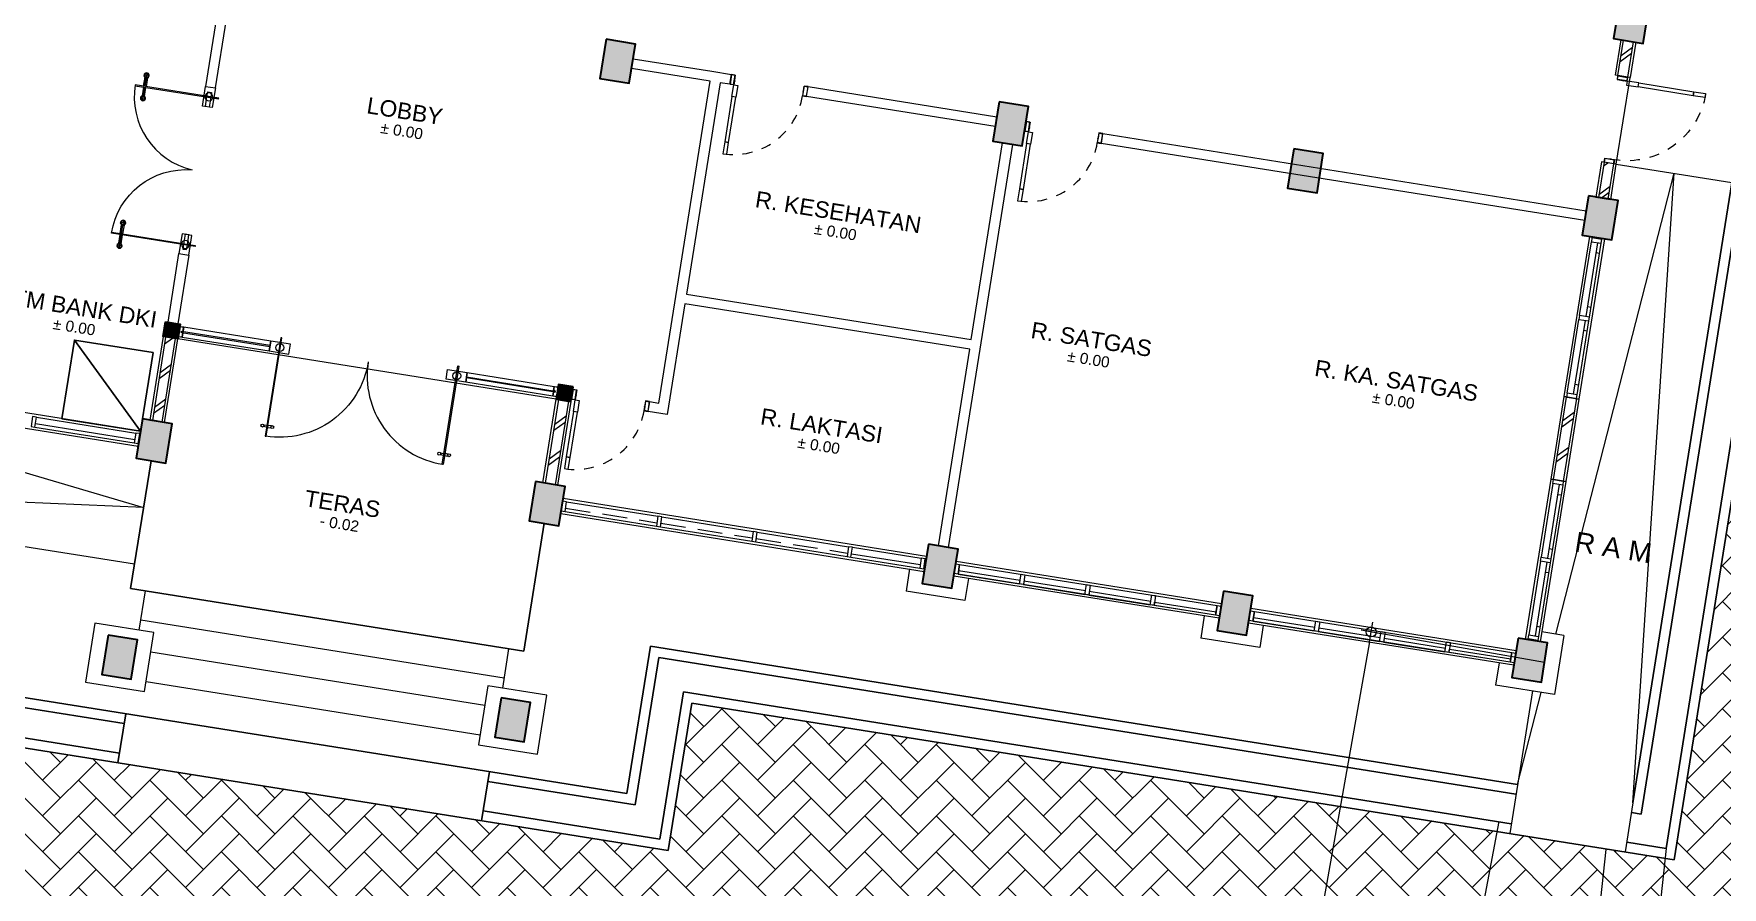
# Model space of a CAD drawing. Header units: millimetres. Extents: x -11 to 1625, y -267 to 180.
# Drawn here: x 1464.12 to 1481.09, y 44.64 to 53.21 of the extents above; entities that cross this region are included whole.
import ezdxf
from ezdxf.enums import TextEntityAlignment as Align

# ---------------------------------------------------------------- set-up
doc = ezdxf.new("R2010")
doc.units = ezdxf.units.MM
doc.linetypes.add('HIDDEN', pattern=[0.375, 0.25, -0.125])
for name, color, linetype, lineweight in [('ars', 11, 'Continuous', 5), ('dinding', 5, 'Continuous', 15), ('KOLOM', 1, 'Continuous', 30), ('kus', 63, 'Continuous', 15), ('KUSEN', 30, 'Continuous', 15), ('lan', 7, 'Continuous', 15), ('not', 7, 'Continuous', 20), ('PARTISI', 190, 'Continuous', 9), ('sol kol', 8, 'Continuous', 0), ('u', 6, 'Continuous', 20)]:
    doc.layers.add(name, color=color, linetype=linetype, lineweight=lineweight)
doc.styles.get("Standard").update_dxf_attribs({"font": 'ARIALUNI.TTF'})
doc.dimstyles.new('SK100', dxfattribs={"dimtxt": 0.25, "dimasz": 0.1, "dimexe": 0.1, "dimexo": 0, "dimgap": 0.15, "dimtad": 1, "dimdec": 0, "dimlfac": 100, "dimzin": 12, "dimdsep": 46, "dimtxsty": 'Standard', "dimblk": 'BULAT', "dimcen": 0.1, "dimclrd": 256, "dimclre": 256, "dimclrt": 256, "dimadec": 0, "dimazin": 3, "dimtfac": 1, "dimtdec": 0, "dimtofl": 0, "dimtmove": 0, "dimatfit": 3, "dimldrblk": 'BULAT', "dimfxl": 0, "dimtolj": 1, "dimtzin": 0, "dimlwd": -1, "dimlwe": -1, "dimarcsym": 0})
pattern_1 = [(45, (1507.31275, -222.2606), (4e-17, 0.35921024), [0.762, -0.254]), (135, (1507.49236, -222.081), (4e-17, 0.35921024), [0.762, -0.254])]
pattern_2 = [(45, (-0.5, 0), (-0.176777, 0.176777), []), (45, (-0.4375, 0), (-0.176777, 0.176777), [])]
pattern_3 = [(45, (-1.5, 0), (-0.1767767, 0.1767767), []), (45, (-1.4375, 0), (-0.1767767, 0.1767767), [])]

# ---------------------------------------------------------------- blocks, each defined once
blk = doc.blocks.new('K1')
at = {"layer": 'KOLOM'}
blk.add_lwpolyline([(0.2, 0.15), (-0.2, 0.15), (-0.2, -0.15), (0.2, -0.15), (0.2, 0.15)], dxfattribs=at)
blk = doc.blocks.new('NOTASI RUANG')
at = {"layer": 'not'}
for height, p in [(0.26, (-0.011, 0.3)), (0.175, (-0.009, -0.017))]:
    blk.add_attdef('RUANG', text='', height=height, dxfattribs=at).set_placement(p, align=Align.MIDDLE_CENTER)
blk = doc.blocks.new('P 70')
at = {"linetype": 'HIDDEN', "ltscale": 0.3}
blk.add_lwpolyline([(-0.74, 0.1, -0.414214), (-0.04, 0.8, -1.303225)], format="xyb", dxfattribs=at)
for points in [[(-0.04, 0.8), (-0.08, 0.8), (-0.08, 0.68), (-0.04, 0.68)], [(-0.04, 0.68), (-0.08, 0.68), (-0.08, 0.22), (-0.04, 0.22)], [(-0.04, 0.1), (-0.08, 0.1), (-0.08, 0.22), (-0.04, 0.22)], [(-0.735, 0.06), (-0.74, 0.06), (-0.74, 0.061), (-0.74, 0.1), (-0.78, 0.1), (-0.78, 0), (-0.74, 0), (-0.74, 0.056), (-0.735, 0.058)], [(-0.742, 0.002), (-0.778, 0.002), (-0.778, 0.098), (-0.742, 0.098)], [(-0.045, 0.06), (-0.04, 0.06), (-0.04, 0.061), (-0.04, 0.1), (0, 0.1), (0, 0), (-0.04, 0), (-0.04, 0.056), (-0.045, 0.058)], [(-0.038, 0.002), (-0.002, 0.002), (-0.002, 0.098), (-0.038, 0.098)]]:
    blk.add_lwpolyline(points, close=True)
blk = doc.blocks.new('KP')
at = {"layer": 'KOLOM'}
blk.add_lwpolyline([(0.075, -0.075), (-0.075, -0.075), (-0.075, 0.075), (0.075, 0.075), (0.075, -0.075)], dxfattribs=at)
blk = doc.blocks.new('P 80')
at = {"linetype": 'HIDDEN', "ltscale": 0.3}
blk.add_lwpolyline([(-0.84, 0.1, -0.414214), (-0.04, 0.9, -1.303225)], format="xyb", dxfattribs=at)
for points in [[(-0.04, 0.9), (-0.08, 0.9), (-0.08, 0.78), (-0.04, 0.78)], [(-0.04, 0.78), (-0.08, 0.78), (-0.08, 0.22), (-0.04, 0.22)], [(-0.04, 0.1), (-0.08, 0.1), (-0.08, 0.22), (-0.04, 0.22)], [(-0.835, 0.06), (-0.84, 0.06), (-0.84, 0.061), (-0.84, 0.1), (-0.88, 0.1), (-0.88, 0), (-0.84, 0), (-0.84, 0.056), (-0.835, 0.058)], [(-0.842, 0.002), (-0.878, 0.002), (-0.878, 0.098), (-0.842, 0.098)], [(-0.045, 0.06), (-0.04, 0.06), (-0.04, 0.061), (-0.04, 0.1), (0, 0.1), (0, 0), (-0.04, 0), (-0.04, 0.056), (-0.045, 0.058)], [(-0.038, 0.002), (-0.002, 0.002), (-0.002, 0.098), (-0.038, 0.098)]]:
    blk.add_lwpolyline(points, close=True)
blk = doc.blocks.new('P1')
at = {"lineweight": 5}
h = blk.add_hatch(dxfattribs=at)
h.set_pattern_fill('ANSI31', color=256, scale=0.020282, angle=-315, style=0)
h.set_pattern_definition([(179.99999863, (-506.106483, 1417.280242), (6.07e-11, 0.0025352112676), [])])
h.paths.add_polyline_path([(-1.729, 0.805, -1), (-1.693, 0.77, -1)])
h.paths.add_polyline_path([(-1.724, 0.801, 1), (-1.697, 0.774, 1)], flags=16)
h = blk.add_hatch(dxfattribs=at)
h.set_pattern_fill('ANSI31', color=256, scale=0.020282, angle=-315, style=0)
h.set_pattern_definition([(270.00000137, (1414.9464214, -503.7726625), (0.0025352112676, 6.07e-11), [])])
h.paths.add_polyline_path([(-1.528, 0.605, 1), (-1.564, 0.641, 1)])
h.paths.add_polyline_path([(-1.532, 0.609, -1), (-1.56, 0.637, -1)], flags=16)
h = blk.add_hatch(dxfattribs=at)
h.set_pattern_fill('ANSI31', color=256, scale=0.020282, angle=-315, style=0)
h.set_pattern_definition([(179.99999863, (-505.0458133, 1416.2195722), (6.07e-11, 0.0025352112676), [])])
h.paths.add_polyline_path([(-0.668, -0.255, -1), (-0.632, -0.291, -1)])
h.paths.add_polyline_path([(-0.664, -0.259, 1), (-0.636, -0.287, 1)], flags=16)
h = blk.add_hatch(dxfattribs=at)
h.set_pattern_fill('ANSI31', color=256, scale=0.020282, angle=-315, style=0)
h.set_pattern_definition([(270.00000137, (1416.0070912, -504.8333323), (0.0025352112676, 6.07e-11), [])])
h.paths.add_polyline_path([(-0.468, -0.455, 1), (-0.504, -0.42, 1)])
h.paths.add_polyline_path([(-0.472, -0.451, -1), (-0.499, -0.424, -1)], flags=16)
for p, q in [((-1.724, 0.801), (-1.697, 0.774)), ((-1.686, 0.781), (-1.623, 0.718)), ((-1.553, 0.648), (-1.616, 0.711)), ((-1.532, 0.609), (-1.56, 0.637)), ((-0.664, -0.259), (-0.636, -0.287)), ((-0.625, -0.28), (-0.562, -0.343)), ((-0.492, -0.413), (-0.555, -0.35)), ((-0.472, -0.451), (-0.499, -0.424))]:
    blk.add_line(p, q, dxfattribs=at)
at = {"color": 9, "lineweight": 5}
for p, q in [((-1.641, 0.7), (-1.704, 0.763)), ((-1.634, 0.693), (-1.571, 0.63)), ((-0.58, -0.361), (-0.643, -0.298)), ((-0.573, -0.368), (-0.51, -0.431))]:
    blk.add_line(p, q, dxfattribs=at)
at = {"color": 8, "lineweight": 5}
for p, q in [((-1.64, 0.701), (-1.703, 0.763)), ((-1.639, 0.702), (-1.701, 0.764)), ((-1.636, 0.705), (-1.697, 0.766)), ((-1.631, 0.71), (-1.692, 0.771)), ((-1.633, 0.694), (-1.57, 0.631)), ((-1.632, 0.695), (-1.57, 0.633)), ((-1.629, 0.698), (-1.568, 0.637)), ((-1.624, 0.703), (-1.563, 0.642)), ((-0.58, -0.36), (-0.642, -0.297)), ((-0.578, -0.358), (-0.64, -0.296)), ((-0.575, -0.356), (-0.636, -0.294)), ((-0.57, -0.351), (-0.631, -0.29)), ((-0.572, -0.367), (-0.51, -0.43)), ((-0.571, -0.366), (-0.509, -0.428)), ((-0.568, -0.363), (-0.507, -0.424)), ((-0.563, -0.358), (-0.502, -0.419))]:
    blk.add_line(p, q, dxfattribs=at)
for points in [[(-1.1, 1.241), (-1.701, 0.64), (-1.694, 0.633), (-1.093, 1.234), (-1.1, 1.241)], [(-1.273, 1.202), (-1.202, 1.273), (-1.061, 1.132), (-1.132, 1.061), (-1.273, 1.202)], [(-0.032, 0.173), (-0.633, -0.428), (-0.64, -0.421), (-0.039, 0.18), (-0.032, 0.173)], [(-0.071, 0), (0, 0.071), (-0.142, 0.212), (-0.212, 0.142), (-0.071, 0)]]:
    blk.add_lwpolyline(points)
at = {"lineweight": 9}
for points in [[(-1.153, 1.181), (-1.181, 1.153), (-1.216, 1.188), (-1.188, 1.216)], [(-1.082, 1.11), (-1.11, 1.082), (-1.181, 1.153), (-1.153, 1.181)], [(-0.163, 0.191), (-0.191, 0.163), (-0.12, 0.092), (-0.092, 0.12)], [(-0.092, 0.12), (-0.12, 0.092), (-0.085, 0.057), (-0.057, 0.085)]]:
    blk.add_lwpolyline(points, close=True, dxfattribs=at)
at = {"lineweight": 5}
for points in [[(-1.697, 0.801), (-1.724, 0.774)], [(-1.532, 0.637), (-1.56, 0.609)], [(-0.636, -0.259), (-0.664, -0.287)], [(-0.472, -0.424), (-0.499, -0.451)]]:
    blk.add_lwpolyline(points, dxfattribs=at)
for points in [[(-1.701, 0.64, 0.396093), (-0.672, 0.601)], [(-0.633, -0.428, -0.396093), (-0.672, 0.601)]]:
    blk.add_lwpolyline(points, format="xyb")
for centre in [(-1.167, 1.167), (-0.106, 0.106)]:
    blk.add_circle(centre, 0.04)
for centre, radius in [((-1.711, 0.788), 0.0254), ((-1.711, 0.788), 0.0195), ((-1.546, 0.623), 0.0254), ((-1.546, 0.623), 0.0195), ((-0.65, -0.273), 0.0254), ((-0.65, -0.273), 0.0195), ((-0.486, -0.437), 0.0254), ((-0.486, -0.437), 0.0195)]:
    blk.add_circle(centre, radius, dxfattribs=at)
blk = doc.blocks.new('DENAH LANTAI DASAR')
at = {"layer": 'ars'}
h = blk.add_hatch(dxfattribs=at)
h.set_pattern_fill('TEMBOK', color=256, scale=0.25)
h.set_pattern_definition(pattern_3)
h.paths.add_polyline_path([(11.95, 9.19), (11.95, 9.55), (12.05, 9.55), (12.05, 9.19)])
h = blk.add_hatch(dxfattribs=at)
h.set_pattern_fill('TEMBOK', color=256, scale=0.25)
h.set_pattern_definition(pattern_3)
h.paths.add_polyline_path([(11.95, 8.31), (11.95, 7.95), (12.05, 7.95), (12.05, 8.31)])
h = blk.add_hatch(dxfattribs=at)
h.set_pattern_fill('TEMBOK', color=256, scale=0.25)
h.set_pattern_definition([(45, (9.5, 1.63), (-0.176777, 0.176777), []), (45, (9.5625, 1.63), (-0.176777, 0.176777), [])])
h.paths.add_polyline_path([(12.05, 5.92), (12.05, 5.08), (11.95, 5.08), (11.95, 5.92)])
h = blk.add_hatch(dxfattribs=at)
h.set_pattern_fill('TEMBOK', color=256, scale=0.25)
h.set_pattern_definition(pattern_2)
h.paths.add_polyline_path([(-2.05, 4.3), (-2.05, 3.45), (-1.95, 3.45), (-1.95, 4.3)])
h = blk.add_hatch(dxfattribs=at)
h.set_pattern_fill('TEMBOK', color=256, scale=0.25)
h.set_pattern_definition(pattern_2)
h.paths.add_polyline_path([(2.05, 4.3), (2.05, 3.45), (1.95, 3.45), (1.95, 4.3)])
at = {"layer": 'sol kol'}
for points in [[(11.85, 9.95), (11.85, 9.55), (12.15, 9.55), (12.15, 9.95)], [(1.85, 7.95), (1.85, 7.55), (2.15, 7.55), (2.15, 7.95)], [(5.85, 7.95), (5.85, 7.55), (6.15, 7.55), (6.15, 7.95)], [(8.85, 7.95), (8.85, 7.55), (9.15, 7.55), (9.15, 7.95)], [(11.85, 7.95), (11.85, 7.55), (12.15, 7.55), (12.15, 7.95)], [(-2.075, 4.45), (-1.925, 4.45), (-1.925, 4.3), (-2.075, 4.3)], [(2.075, 4.45), (1.925, 4.45), (1.925, 4.3), (2.075, 4.3)], [(-2.15, 3.45), (-2.15, 3.05), (-1.85, 3.05), (-1.85, 3.45)], [(1.85, 3.45), (1.85, 3.05), (2.15, 3.05), (2.15, 3.45)], [(5.85, 3.45), (5.85, 3.05), (6.15, 3.05), (6.15, 3.45)], [(8.85, 3.45), (8.85, 3.05), (9.15, 3.05), (9.15, 3.45)], [(11.85, 3.45), (11.85, 3.05), (12.15, 3.05), (12.15, 3.45)], [(-2.15, 1.25), (-2.15, 0.85), (-1.85, 0.85), (-1.85, 1.25)], [(1.85, 1.25), (1.85, 0.85), (2.15, 0.85), (2.15, 1.25)]]:
    blk.add_hatch(color=256, dxfattribs=at).paths.add_polyline_path(points)
for p, q in [((13.75, 16), (13.75, 1.5)), ((13.65, 15.9), (13.65, 1.6)), ((13.25, 15.5), (13.25, 2)), ((13.35, 15.6), (13.35, 1.9)), ((-2, 3.05), (-2, 1.75)), ((2, 1.75), (2, 3.05)), ((12.075, 2), (3.25, 2)), ((3.25, 2), (3.25, 0.5)), ((12.075, 1.9), (3.35, 1.9)), ((3.35, 1.9), (3.35, 0.4)), ((13.35, 1.9), (13.25, 1.9)), ((-2, 1.75), (2, 1.75)), ((12.075, 1.6), (3.65, 1.6)), ((3.65, 1.6), (3.65, 0.1)), ((13.65, 1.6), (13.25, 1.6)), ((13.75, 1.5), (3.75, 1.5)), ((3.75, 1.5), (3.75, 0)), ((3.25, 0.5), (-3.25, 0.5)), ((-1.85, 0.5), (-1.85, 0)), ((1.85, 0), (1.85, 0.5)), ((3.35, 0.4), (1.85, 0.4)), ((3.75, 0), (-3.75, 0)), ((3.65, 0.1), (1.85, 0.1))]:
    blk.add_line(p, q)
for points in [[(-2.95, 4.125), (-2.15, 4.125), (-2.15, 3.325), (-2.95, 3.325), (-2.95, 4.125), (-2.15, 3.325)], [(-1.85, 0.4), (-3.35, 0.4), (-3.35, 1.9), (-6.96, 1.9)], [(-1.85, 0.1), (-3.65, 0.1), (-3.65, 1.6), (-6.96, 1.6)]]:
    blk.add_lwpolyline(points)
at = {"layer": 'ars'}
for points in [[(11.95, 9.19), (11.95, 9.55), (12.05, 9.55), (12.05, 9.19)], [(11.95, 8.31), (11.95, 7.95), (12.05, 7.95), (12.05, 8.31)], [(12.05, 5.92), (12.05, 5.08), (11.95, 5.08), (11.95, 5.92)], [(-2.05, 4.3), (-2.05, 3.45), (-1.95, 3.45), (-1.95, 4.3)], [(2.05, 4.3), (2.05, 3.45), (1.95, 3.45), (1.95, 4.3)]]:
    blk.add_lwpolyline(points, close=True, dxfattribs=at)
at = {"layer": 'dinding'}
for points in [[(11.925, 9.19), (11.925, 9.55), (12.075, 9.55), (12.075, 9.19)], [(11.925, 8.31), (11.925, 7.95), (12.075, 7.95), (12.075, 8.31)], [(12.075, 5.92), (12.075, 5.08), (11.925, 5.08), (11.925, 5.92)], [(-2.075, 4.3), (-2.075, 3.45), (-1.925, 3.45), (-1.925, 4.3)], [(2.075, 4.3), (2.075, 3.45), (1.925, 3.45), (1.925, 4.3)]]:
    blk.add_lwpolyline(points, close=True, dxfattribs=at)
at = {"layer": 'kus'}
for p, q in [((11.95, 6.75), (11.95, 7.5)), ((12.015, 6.75), (12.015, 7.5)), ((12.05, 6.75), (12.05, 7.5)), ((12.015, 7.4), (12.05, 7.4)), ((12.015, 6.85), (12.05, 6.85)), ((11.95, 5.96), (11.95, 6.71)), ((12.015, 5.96), (12.015, 6.71)), ((12.05, 5.96), (12.05, 6.71)), ((12.015, 6.61), (12.05, 6.61)), ((12.015, 6.06), (12.05, 6.06)), ((11.95, 5.04), (11.95, 4.29)), ((12.015, 5.04), (12.015, 4.29)), ((12.015, 4.94), (12.05, 4.94)), ((12.05, 5.04), (12.05, 4.29)), ((11.95, 4.25), (11.95, 3.5)), ((12.015, 4.39), (12.05, 4.39)), ((12.015, 4.25), (12.015, 3.5)), ((12.05, 4.25), (12.05, 3.5)), ((12.015, 4.15), (12.05, 4.15)), ((12.015, 3.6), (12.05, 3.6)), ((-3.205, 3.3), (-2.195, 3.3)), ((-3.205, 3.235), (-2.195, 3.235)), ((2.19, 3.3), (3.12, 3.3)), ((3.16, 3.3), (4.09, 3.3)), ((4.13, 3.3), (5.06, 3.3)), ((5.1, 3.3), (5.8, 3.3)), ((5.1, 3.235), (5.8, 3.235)), ((-3.205, 3.2), (-2.195, 3.2)), ((2.19, 3.2), (3.12, 3.2)), ((3.16, 3.2), (4.09, 3.2)), ((4.13, 3.2), (5.06, 3.2)), ((5.1, 3.2), (5.8, 3.2))]:
    blk.add_line(p, q, dxfattribs=at)
at = {"layer": 'kus', "linetype": 'HIDDEN'}
for p, q in [((2.19, 3.235), (3.12, 3.235)), ((3.16, 3.235), (4.09, 3.235)), ((4.13, 3.235), (5.06, 3.235))]:
    blk.add_line(p, q, dxfattribs=at)
at = {"layer": 'kus'}
for points in [[(12.05, 7.5), (12.05, 7.54), (11.95, 7.54), (11.95, 7.5)], [(12.05, 6.71), (12.05, 6.75), (11.95, 6.75), (11.95, 6.71)], [(12.05, 5.92), (12.05, 5.96), (11.95, 5.96), (11.95, 5.92)], [(12.05, 5.08), (12.05, 5.04), (11.95, 5.04), (11.95, 5.08)], [(12.05, 4.29), (12.05, 4.25), (11.95, 4.25), (11.95, 4.29)], [(12.05, 3.5), (12.05, 3.46), (11.95, 3.46), (11.95, 3.5)], [(-3.245, 3.2), (-3.205, 3.2), (-3.205, 3.3), (-3.245, 3.3)], [(-2.195, 3.2), (-2.155, 3.2), (-2.155, 3.3), (-2.195, 3.3)], [(2.15, 3.2), (2.19, 3.2), (2.19, 3.3), (2.15, 3.3)], [(3.12, 3.2), (3.16, 3.2), (3.16, 3.3), (3.12, 3.3)], [(4.09, 3.2), (4.13, 3.2), (4.13, 3.3), (4.09, 3.3)], [(5.06, 3.2), (5.1, 3.2), (5.1, 3.3), (5.06, 3.3)], [(5.8, 3.2), (5.84, 3.2), (5.84, 3.3), (5.8, 3.3)], [(6.19, 3.2), (6.15, 3.2), (6.15, 3.3), (6.19, 3.3)], [(6.19, 3.3), (8.81, 3.3), (8.81, 3.2), (6.19, 3.2)], [(6.815, 3.235), (6.19, 3.235), (6.19, 3.2), (6.815, 3.2)], [(6.855, 3.2), (6.815, 3.2), (6.815, 3.3), (6.855, 3.3)], [(7.48, 3.235), (6.855, 3.235), (6.855, 3.2), (7.48, 3.2)], [(7.52, 3.2), (7.48, 3.2), (7.48, 3.3), (7.52, 3.3)], [(8.145, 3.235), (7.52, 3.235), (7.52, 3.2), (8.145, 3.2)], [(8.185, 3.2), (8.145, 3.2), (8.145, 3.3), (8.185, 3.3)], [(8.185, 3.235), (8.81, 3.235), (8.81, 3.2), (8.185, 3.2)], [(8.85, 3.2), (8.81, 3.2), (8.81, 3.3), (8.85, 3.3)], [(9.19, 3.2), (9.15, 3.2), (9.15, 3.3), (9.19, 3.3)], [(9.19, 3.3), (11.81, 3.3), (11.81, 3.2), (9.19, 3.2)], [(9.815, 3.235), (9.19, 3.235), (9.19, 3.2), (9.815, 3.2)], [(9.855, 3.2), (9.815, 3.2), (9.815, 3.3), (9.855, 3.3)], [(10.48, 3.235), (9.855, 3.235), (9.855, 3.2), (10.48, 3.2)], [(10.52, 3.2), (10.48, 3.2), (10.48, 3.3), (10.52, 3.3)], [(11.145, 3.235), (10.52, 3.235), (10.52, 3.2), (11.145, 3.2)], [(11.185, 3.2), (11.145, 3.2), (11.145, 3.3), (11.185, 3.3)], [(11.185, 3.235), (11.81, 3.235), (11.81, 3.2), (11.185, 3.2)], [(11.85, 3.2), (11.81, 3.2), (11.81, 3.3), (11.85, 3.3)]]:
    blk.add_lwpolyline(points, close=True, dxfattribs=at)
at = {"layer": 'KUSEN'}
for points in [[(-1.925, 4.365), (-1.925, 4.325), (-1.885, 4.325), (-1.885, 4.37), (-1.886, 4.37), (-1.886, 4.372), (-1.888, 4.372), (-1.89, 4.37), (-1.9, 4.37), (-1.9, 4.381), (-1.89, 4.381), (-1.888, 4.378), (-1.886, 4.378), (-1.886, 4.381), (-1.885, 4.381), (-1.885, 4.425), (-1.925, 4.425), (-1.925, 4.369), (-1.925, 4.367), (-1.925, 4.365), (-1.925, 4.365)], [(-1, 4.425), (-1, 4.325), (-0.8, 4.325), (-0.8, 4.425), (-1, 4.425)], [(1, 4.425), (1, 4.325), (0.8, 4.325), (0.8, 4.425), (1, 4.425)], [(1.925, 4.365), (1.925, 4.325), (1.885, 4.325), (1.885, 4.37), (1.886, 4.37), (1.886, 4.372), (1.888, 4.372), (1.89, 4.37), (1.9, 4.37), (1.9, 4.381), (1.89, 4.381), (1.888, 4.378), (1.886, 4.378), (1.886, 4.381), (1.885, 4.381), (1.885, 4.425), (1.925, 4.425), (1.925, 4.369), (1.925, 4.367), (1.925, 4.365), (1.925, 4.365)], [(-0.939, 3.585), (-0.905, 3.585), (-0.905, 3.565), (-0.939, 3.565)], [(-0.861, 3.585), (-0.895, 3.585), (-0.895, 3.565), (-0.861, 3.565)], [(0.861, 3.585), (0.895, 3.585), (0.895, 3.565), (0.861, 3.565)], [(0.939, 3.585), (0.905, 3.585), (0.905, 3.565), (0.939, 3.565)]]:
    blk.add_lwpolyline(points, dxfattribs=at)
for points in [[(-1.887, 4.423), (-1.923, 4.423), (-1.923, 4.327), (-1.887, 4.327), (-1.887, 4.368), (-1.902, 4.368), (-1.902, 4.383), (-1.887, 4.383)], [(-1, 4.425), (-1.885, 4.425), (-1.885, 4.325), (-1, 4.325)], [(-0.895, 4.475), (-0.905, 4.475), (-0.905, 3.475), (-0.895, 3.475)], [(0.895, 4.475), (0.905, 4.475), (0.905, 3.475), (0.895, 3.475)], [(1, 4.425), (1.885, 4.425), (1.885, 4.325), (1, 4.325)], [(1.887, 4.423), (1.923, 4.423), (1.923, 4.327), (1.887, 4.327), (1.887, 4.368), (1.902, 4.368), (1.902, 4.383), (1.887, 4.383)], [(-1.9, 4.38), (-1.9, 4.37), (-1, 4.37), (-1, 4.38)], [(1.9, 4.38), (1.9, 4.37), (1, 4.37), (1, 4.38)]]:
    blk.add_lwpolyline(points, close=True, dxfattribs=at)
for points in [[(0, 4.375, -0.414214), (-0.9, 3.475)], [(0, 4.375, 0.414214), (0.9, 3.475)]]:
    blk.add_lwpolyline(points, format="xyb", dxfattribs=at)
for centre, radius in [((-0.9, 4.375), 0.04), ((0.9, 4.375), 0.04), ((-0.95, 3.575), 0.015), ((-0.85, 3.575), 0.015), ((0.85, 3.575), 0.015), ((0.95, 3.575), 0.015)]:
    blk.add_circle(centre, radius, dxfattribs=at)
at = {"layer": 'lan'}
for p, q in [((12.075, 8.31), (12.075, 9.19)), ((12.075, 8.31), (13.25, 8.31)), ((12.219, 3.55), (12.662, 8.31)), ((13.25, 2), (12.662, 8.31)), ((1.925, 4.3), (-1.925, 4.3)), ((12.3, 3.55), (12.075, 3.55)), ((12.3, 3.55), (12.3, 2.95)), ((5.7, 3.175), (5.7, 2.95)), ((6.3, 3.175), (6.3, 2.95)), ((8.7, 3.175), (8.7, 2.95)), ((9.3, 3.175), (9.3, 2.95)), ((11.7, 3.175), (11.7, 2.95)), ((6.3, 2.95), (5.7, 2.95)), ((9.3, 2.95), (8.7, 2.95)), ((12.3, 2.95), (11.7, 2.95)), ((12.075, 2), (12.163, 2.95)), ((12.075, 2.95), (12.075, 1.5)), ((-5.5, 2), (-2, 2)), ((13.25, 2), (13.25, 1.5)), ((-1.85, 1.35), (-1.85, 1.75)), ((1.85, 1.35), (1.85, 1.75)), ((1.85, 1.45), (-1.85, 1.45)), ((1.7, 1.15), (-1.7, 1.15)), ((-1.7, 0.85), (1.7, 0.85))]:
    blk.add_line(p, q, dxfattribs=at)
for points in [[(12.075, 7.55), (12.075, 5.92), (11.925, 5.92), (11.925, 7.55)], [(12.075, 5.08), (12.075, 3.45), (11.925, 3.45), (11.925, 5.08)], [(-2.15, 3.325), (-4.85, 3.325), (-4.85, 3.175), (-2.15, 3.175)], [(5.85, 3.325), (2.15, 3.325), (2.15, 3.175), (5.85, 3.175)], [(6.15, 3.325), (8.85, 3.325), (8.85, 3.175), (6.15, 3.175)], [(9.15, 3.325), (11.85, 3.325), (11.85, 3.175), (9.15, 3.175)], [(-2.3, 0.75), (-1.7, 0.75), (-1.7, 1.35), (-2.3, 1.35)], [(1.7, 0.75), (2.3, 0.75), (2.3, 1.35), (1.7, 1.35)]]:
    blk.add_lwpolyline(points, close=True, dxfattribs=at)
blk.add_lwpolyline([(-4.913, 2.95), (-2, 2.575), (-6.96, 2)], dxfattribs=at)
at = {"layer": 'PARTISI'}
for points in [[(5.95, 7.55), (6.05, 7.55), (6.05, 3.45), (5.95, 3.45), (5.95, 5.45), (3.05, 5.45), (3.05, 4.325), (2.855, 4.325), (2.855, 4.425), (2.95, 4.425), (2.95, 7.7), (2.15, 7.7), (2.15, 7.8), (2.95, 7.8), (3.15, 7.8), (3.15, 7.7), (3.05, 7.7), (3.05, 5.55), (5.95, 5.55)], [(3.93, 7.8), (5.85, 7.8), (5.85, 7.7), (3.93, 7.7)], [(6.93, 7.8), (11.85, 7.8), (11.85, 7.7), (6.93, 7.7)], [(-2.05, 6.85), (-1.95, 6.85), (-1.95, 7.55), (-2.05, 7.55)], [(-2.05, 5.15), (-1.95, 5.15), (-1.95, 4.45), (-2.05, 4.45)]]:
    blk.add_lwpolyline(points, close=True, dxfattribs=at)
ref = blk.add_blockref('NOTASI RUANG', (-0.027, 6.73), dxfattribs=dict(xscale=0.6323962268195373, yscale=0.6323962268195373, zscale=0.6323962268195373))
ref.add_attrib('RUANG', '%%P 0.00', dxfattribs={"layer": 'not', "height": 0.1108}).set_placement((-0.033, 6.719), align=Align.MIDDLE_CENTER)
ref.add_attrib('RUANG', 'LOBBY', dxfattribs={"layer": 'not', "height": 0.1643}).set_placement((-0.034, 6.92), align=Align.MIDDLE_CENTER)
ref = blk.add_blockref('NOTASI RUANG', (4.437, 6.413), dxfattribs=dict(xscale=0.6323962268195373, yscale=0.6323962268195373, zscale=0.6323962268195373))
ref.add_attrib('RUANG', '%%P 0.00', dxfattribs={"layer": 'not', "height": 0.1108}).set_placement((4.431, 6.403), align=Align.MIDDLE_CENTER)
ref.add_attrib('RUANG', 'R. KESEHATAN', dxfattribs={"layer": 'not', "height": 0.16432}).set_placement((4.429, 6.603), align=Align.MIDDLE_CENTER)
ref = blk.add_blockref('NOTASI RUANG', (7.15, 5.551), dxfattribs=dict(xscale=0.6323962268195373, yscale=0.6323962268195373, zscale=0.6323962268195373))
ref.add_attrib('RUANG', '%%P 0.00', dxfattribs={"layer": 'not', "height": 0.1108}).set_placement((7.144, 5.54), align=Align.MIDDLE_CENTER)
ref.add_attrib('RUANG', 'R. SATGAS', dxfattribs={"layer": 'not', "height": 0.1643}).set_placement((7.143, 5.741), align=Align.MIDDLE_CENTER)
ref = blk.add_blockref('NOTASI RUANG', (10.242, 5.624), dxfattribs=dict(xscale=0.6323962268195373, yscale=0.6323962268195373, zscale=0.6323962268195373))
ref.add_attrib('RUANG', '%%P 0.00', dxfattribs={"layer": 'not', "height": 0.1108}).set_placement((10.236, 5.613), align=Align.MIDDLE_CENTER)
ref.add_attrib('RUANG', 'R. KA. SATGAS', dxfattribs={"layer": 'not', "height": 0.16432}).set_placement((10.235, 5.814), align=Align.MIDDLE_CENTER)
ref = blk.add_blockref('NOTASI RUANG', (12.659, 4.312), dxfattribs=dict(xscale=0.6323962268195373, yscale=0.6323962268195373, zscale=0.6323962268195373))
ref.add_attrib('RUANG', 'R A M', dxfattribs={"layer": 'not', "height": 0.2}).set_placement((12.652, 4.502), align=Align.MIDDLE_CENTER)
ref = blk.add_blockref('NOTASI RUANG', (-2.969, 4.267), dxfattribs=dict(xscale=0.6323962268195373, yscale=0.6323962268195373, zscale=0.6323962268195373))
ref.add_attrib('RUANG', '%%P 0.00', dxfattribs={"layer": 'not', "height": 0.1108}).set_placement((-2.974, 4.256), align=Align.MIDDLE_CENTER)
ref.add_attrib('RUANG', 'ATM BANK DKI', dxfattribs={"layer": 'not', "height": 0.16432}).set_placement((-2.976, 4.456), align=Align.MIDDLE_CENTER)
ref = blk.add_blockref('NOTASI RUANG', (4.608, 4.268), dxfattribs=dict(xscale=0.6323962268195373, yscale=0.6323962268195373, zscale=0.6323962268195373))
ref.add_attrib('RUANG', '%%P 0.00', dxfattribs={"layer": 'not', "height": 0.1108}).set_placement((4.603, 4.257), align=Align.MIDDLE_CENTER)
ref.add_attrib('RUANG', 'R. LAKTASI', dxfattribs={"layer": 'not', "height": 0.1643}).set_placement((4.601, 4.457), align=Align.MIDDLE_CENTER)
ref = blk.add_blockref('NOTASI RUANG', (-0.024, 2.735), dxfattribs=dict(xscale=0.6323962268195373, yscale=0.6323962268195373, zscale=0.6323962268195373))
ref.add_attrib('RUANG', '- 0.02', dxfattribs={"layer": 'not', "height": 0.1108}).set_placement((-0.03, 2.724), align=Align.MIDDLE_CENTER)
ref.add_attrib('RUANG', 'TERAS', dxfattribs={"layer": 'not', "height": 0.1643}).set_placement((-0.031, 2.924), align=Align.MIDDLE_CENTER)
at = {"layer": 'KOLOM'}
for name, p, rotation in [('K1', (12, 9.75), 90), ('K1', (2, 7.75), 90), ('K1', (6, 7.75), 90), ('K1', (9, 7.75), 90), ('K1', (12, 7.75), 90), ('KP', (-2, 4.375), 180), ('K1', (-2, 3.25), 90), ('K1', (2, 3.25), 90), ('K1', (6, 3.25), 90), ('K1', (9, 3.25), 90), ('K1', (12, 3.25), 90), ('K1', (-2, 1.05), 90), ('K1', (2, 1.05), 90)]:
    blk.add_blockref(name, p, dxfattribs=dict(at, rotation=rotation))
at = {"layer": 'KOLOM', "xscale": -1, "rotation": 180}
blk.add_blockref('KP', (2, 4.375), dxfattribs=at)
at = {"layer": 'KUSEN', "xscale": -1}
for name, p, rotation in [('P 80', (11.95, 9.19), 270.0000000130308), ('P1', (-2, 6.9), 225.0000000000616)]:
    blk.add_blockref(name, p, dxfattribs=dict(at, rotation=rotation))
at = {"layer": 'KUSEN', "rotation": 180}
for p in [(3.15, 7.8), (6.15, 7.8), (2.075, 4.425)]:
    blk.add_blockref('P 70', p, dxfattribs=at)
blk = doc.blocks.new('BULAT')
for p, q in [((-1, 0), (1, 0)), ((0, -1), (0, 1))]:
    blk.add_line(p, q)
blk.add_circle((0, 0), 0.5)
blk = doc.blocks.new('*D1632')
at = {"layer": 'Defpoints', "color": 0}
for p in [(1478.844, 45.295), (1486.501, 43.833), (1486.314, 42.851)]:
    blk.add_point(p, dxfattribs=at)
at = {"layer": 'u'}
for p, q in [((1478.844, 45.295), (1478.638, 44.214)), ((1478.755, 44.294), (1486.216, 42.87)), ((1486.501, 43.833), (1486.295, 42.753))]:
    blk.add_line(p, q, dxfattribs=at)
at = {"layer": 'u', "xscale": 0.1, "yscale": 0.1, "zscale": 0.1}
for p, rotation in [((1478.657, 44.312), 169.1956795512109), ((1486.314, 42.851), 349.1956795512109)]:
    blk.add_blockref('BULAT', p, dxfattribs=dict(at, rotation=rotation))
at = {"layer": 'u', "insert": (1482.704, 43.823), "char_height": 0.25, "attachment_point": 5, "rotation": 349.1957}
blk.add_mtext('\\A1;780', dxfattribs=at)
blk = doc.blocks.new('*D1642')
at = {"layer": 'Defpoints', "color": 0}
for p in [(1479.302, 46.892), (1475.444, 35.251), (1477.186, 34.942)]:
    blk.add_point(p, dxfattribs=at)
at = {"layer": 'u'}
for p, q in [((1479.302, 46.892), (1477.461, 47.218)), ((1477.542, 47.102), (1475.461, 35.349)), ((1477.186, 34.942), (1475.345, 35.268))]:
    blk.add_line(p, q, dxfattribs=at)
at = {"layer": 'u', "xscale": 0.1, "yscale": 0.1, "zscale": 0.1}
for p, rotation in [((1477.56, 47.2), 79.95703502992815), ((1475.444, 35.251), 259.9570350299281)]:
    blk.add_blockref('BULAT', p, dxfattribs=dict(at, rotation=rotation))
at = {"layer": 'u', "insert": (1476.23, 41.273), "char_height": 0.25, "attachment_point": 5, "rotation": 79.957}
blk.add_mtext('\\A1;1214', dxfattribs=at)

msp = doc.modelspace()

# ---------------------------------------------------------------- hatches: boundary and pattern name
at = {"layer": 'ars'}
h = msp.add_hatch(dxfattribs=at)
h.set_pattern_fill('AR-HBONE', color=256, scale=0.0025)
h.set_pattern_definition(pattern_1)
h.paths.add_polyline_path([(1488.432162, 59.5380886), (1486.4142997, 59.8596273), (1483.0732195, 60.3920158), (1482.8882431, 59.2311702), (1480.6065094, 44.9118235), (1479.5278109, 45.08371), (1478.4085919, 38.0598911), (1478.4506497, 38.0531894, -0.423190975), (1479.1635445, 37.0377492), (1478.7436369, 34.8374179), (1478.8345593, 34.826908), (1478.8087232, 34.6033963), (1483.4776351, 34.0637097), (1483.5034712, 34.2872215), (1483.6109571, 34.274797)])
h = msp.add_hatch(dxfattribs=at)
h.set_pattern_fill('AR-HBONE', color=256, scale=0.0025)
h.set_pattern_definition(pattern_1)
edge = h.paths.add_edge_path()
edge.add_line((1452.3569004, 43.9110464), (1451.4144306, 37.9964422))
edge.add_line((1451.4144306, 37.9964422), (1451.3885945, 37.7729305))
edge.add_line((1451.3885945, 37.7729305), (1456.0575064, 37.2332439))
edge.add_line((1456.0575064, 37.2332439), (1456.0833425, 37.4567556))
edge.add_line((1456.0833425, 37.4567556), (1456.1825916, 37.4452833))
edge.add_line((1456.1825916, 37.4452833), (1456.4023487, 39.3564906))
edge.add_arc((1458.3892572, 39.1280291), 2, 83.40635703, 173.44074308, ccw=False)
edge.add_line((1458.618911, 41.1148001), (1460.7620962, 43.214028))
edge.add_line((1460.7620962, 43.214028), (1463.3544266, 40.5674147))
edge.add_line((1463.3544266, 40.5674147), (1465.4976118, 42.6666426))
edge.add_line((1465.4976118, 42.6666426), (1468.0899423, 40.0200293))
edge.add_line((1468.0899423, 40.0200293), (1470.2331274, 42.1192571))
edge.add_line((1470.2331274, 42.1192571), (1472.8254579, 39.4726439))
edge.add_line((1472.8254579, 39.4726439), (1474.968643, 41.5718717))
edge.add_line((1474.968643, 41.5718717), (1478.4085919, 38.0598911))
edge.add_line((1478.4085919, 38.0598911), (1479.5278109, 45.08371))
edge.add_line((1479.5278109, 45.08371), (1470.7310978, 46.4854329))
edge.add_line((1470.7310978, 46.4854329), (1470.4950564, 45.0041212))
edge.add_line((1470.4950564, 45.0041212), (1463.0884977, 46.1843283))
edge.add_line((1463.0884977, 46.1843283), (1463.3245392, 47.6656401))
edge.add_line((1463.3245392, 47.6656401), (1454.4366688, 49.0818886))
edge.add_line((1454.4366688, 49.0818886), (1452.4478757, 49.3105667))
edge.add_line((1452.4478757, 49.3105667), (1451.8028039, 45.2623264))
edge.add_line((1451.8028039, 45.2623264), (1452.3569004, 43.9110464))

# ---------------------------------------------------------------- linework, layer by layer
at = {"layer": 'lan', "linetype": 'HIDDEN', "ltscale": 2}
for p, q in [((1479.9189973, 45.0158456), (1478.8119897, 34.6030187)), ((1480.5234913, 45.0263137), (1479.4080461, 34.5341197))]:
    msp.add_line(p, q, dxfattribs=at)

# ---------------------------------------------------------------- block references
at = {"rotation": 350.9462507932595}
msp.add_blockref('DENAH LANTAI DASAR', (1466.7917771, 45.5942248), dxfattribs=at)

# ---------------------------------------------------------------- dimensions: what is measured, and where the dimension line sits
at = {"layer": 'u'}
dim = msp.add_aligned_dim(p1=(1479.3018252, 46.891798), p2=(1477.1855169, 34.942024), distance=-1.7691237, dimstyle='SK100', dxfattribs=at)
dim.commit()
dim.dimension.update_dxf_attribs({"geometry": '*D1642', "text_midpoint": (1476.2302812, 41.2734829)})
dim = msp.add_linear_dim(base=(1486.3138544, 42.8511449), p1=(1478.8443926, 45.2946515), p2=(1486.5013098, 43.833418), angle=349.19567955, dimstyle='SK100', dxfattribs=at)
dim.commit()
dim.dimension.update_dxf_attribs({"geometry": '*D1632', "text_midpoint": (1482.6522987, 43.5499102), "dimtype": 161})

doc.saveas('drawing.dxf')
